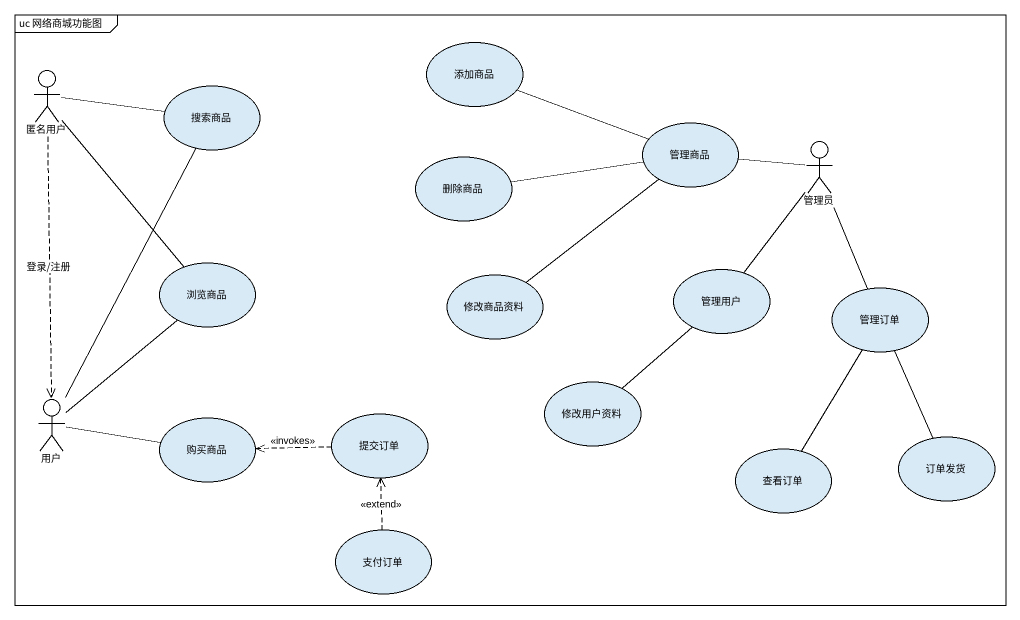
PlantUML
@startuml
mainframe uc 网络商城功能图
usecase 添加商品
actor 匿名用户
usecase 搜索商品
usecase 管理商品
actor 管理员
usecase 删除商品
usecase 浏览商品
usecase 修改商品资料
usecase 管理用户
usecase 管理订单
actor 用户
usecase 修改用户资料
usecase 购买商品
usecase 提交订单
usecase 订单发货
usecase 查看订单
usecase 支付订单
匿名用户 -right- 搜索商品
匿名用户 -- 浏览商品
匿名用户 ..> 用户 : 登录/注册
管理商品 -left- 添加商品
管理员 -left- 管理商品
管理员 -- 管理用户
管理员 -- 管理订单
删除商品 -right- 管理商品
修改商品资料 -up- 管理商品
管理用户 -- 修改用户资料
管理订单 -- 订单发货
管理订单 -- 查看订单
用户 -up- 搜索商品
用户 -up- 浏览商品
用户 -right- 购买商品
提交订单 .left.> 购买商品 : <<invokes>>
支付订单 .up.> 提交订单 : <<extend>>
@enduml
